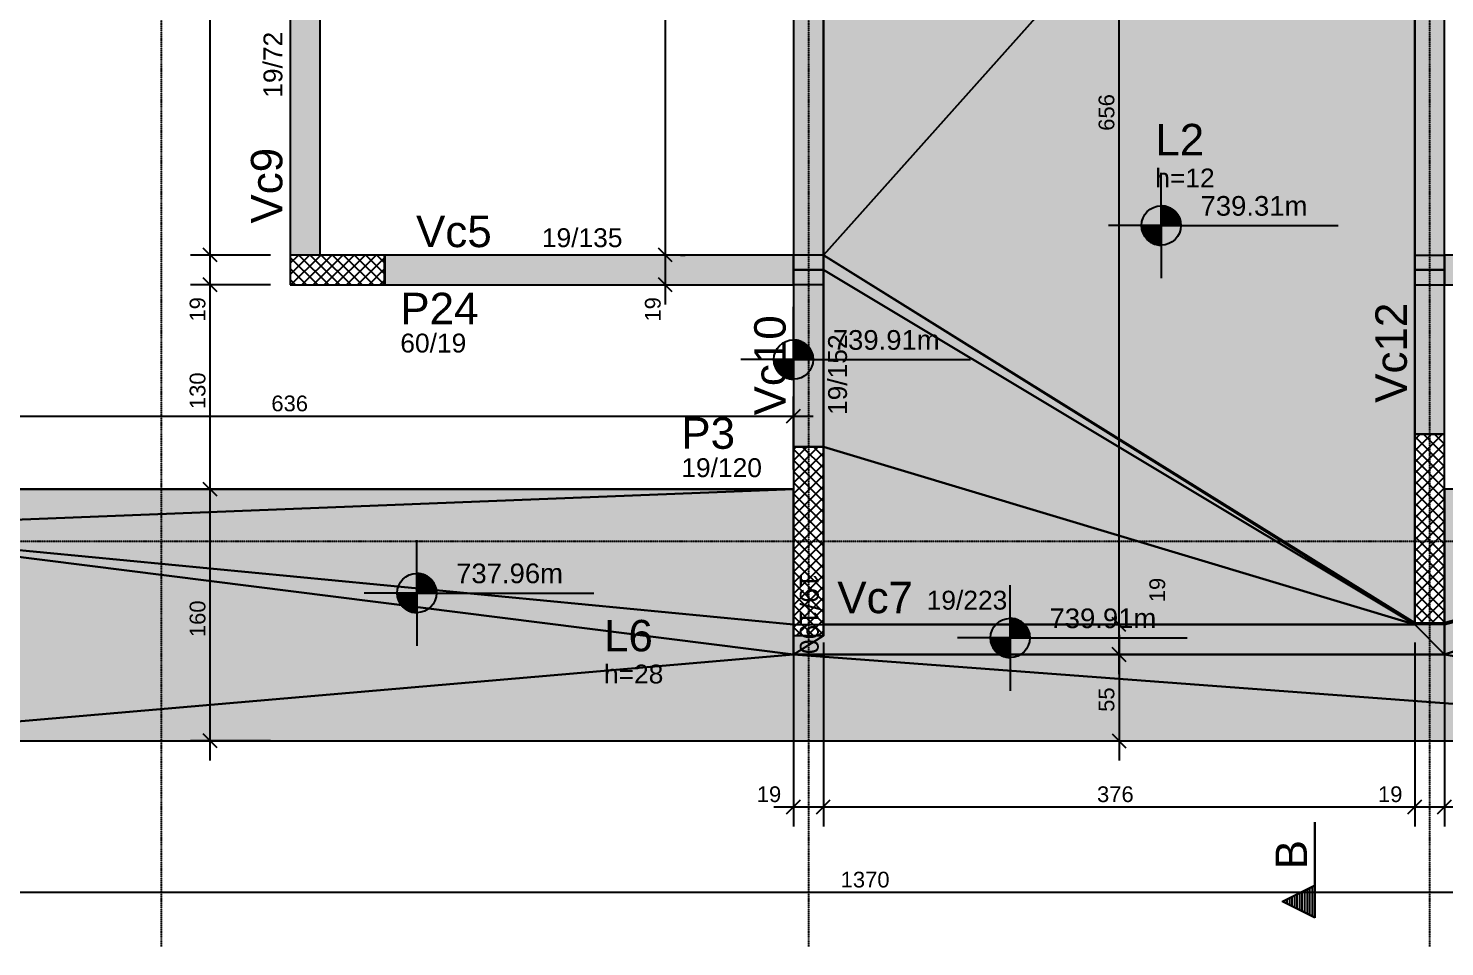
# Model space of a CAD drawing. Extents: x 37185 to 43130, y -8131 to -3926.
# Drawn here: x 37977 to 38878, y -6373 to -5789 of the extents above; entities that cross this region are included whole.
import ezdxf

# ---------------------------------------------------------------- set-up
doc = ezdxf.new("R2010")
doc.units = 0
doc.header["$MEASUREMENT"] = 0
doc.linetypes.add('ESTILO_TQS_0001', pattern=[1, 0.7, -0.3])
doc.linetypes.add('ESTILO_TQS_0004', pattern=[1.12, 0.5, -0.2, 0.01, -0.2, 0.01, -0.2])
for name, color, linetype in [('37', 4, 'CONTINUOUS'), ('40', 240, 'CONTINUOUS'), ('42', 3, 'CONTINUOUS'), ('43', 3, 'CONTINUOUS'), ('44', 3, 'CONTINUOUS'), ('45', 2, 'CONTINUOUS'), ('46', 2, 'CONTINUOUS'), ('47', 2, 'CONTINUOUS'), ('55', 12, 'CONTINUOUS'), ('56', 51, 'CONTINUOUS'), ('57', 71, 'CONTINUOUS'), ('58', 141, 'CONTINUOUS'), ('59', 183, 'CONTINUOUS'), ('68', 4, 'CONTINUOUS'), ('70', 160, 'CONTINUOUS'), ('75', 9, 'CONTINUOUS'), ('79', 12, 'CONTINUOUS'), ('80', 6, 'CONTINUOUS'), ('82', 252, 'CONTINUOUS')]:
    doc.layers.add(name, color=color, linetype=linetype)
doc.styles.add('TQS_ARIAL', font='arial.ttf')

msp = doc.modelspace()

# ---------------------------------------------------------------- linework, layer by layer
at = {"layer": '37', "linetype": 'Continuous'}
for points in [[(38143.48, -5441.79), (38143.48, -5932.79)], [(38482.48, -5942.29), (38482.48, -5511.79)], [(38858.48, -5511.79), (38858.48, -5942.29)], [(38463.48, -5932.79), (38203.48, -5932.79)], [(38482.48, -5932.79), (38463.48, -5932.79)], [(38858.48, -5932.79), (38877.48, -5932.79)], [(39137.48, -5932.79), (38877.48, -5932.79)], [(38482.48, -6054.79), (38482.48, -5942.29)], [(38858.48, -5942.29), (38858.48, -6046.78)], [(38203.48, -5951.79), (38463.48, -5951.79)], [(38463.48, -5951.79), (38463.48, -6054.79)], [(38482.48, -5951.79), (38463.48, -5951.79)], [(38858.48, -5951.79), (38877.48, -5951.79)], [(38877.48, -6046.78), (38877.48, -5951.79)], [(38877.48, -5951.79), (39137.48, -5951.79)], [(38463.48, -6167.79), (38482.48, -6167.79)], [(38482.48, -6167.79), (38482.48, -6174.79)], [(38858.48, -6167.79), (38482.48, -6167.79)], [(38858.48, -6166.78), (38858.48, -6167.79)], [(38877.48, -6167.79), (38858.48, -6167.79)], [(38463.48, -6174.79), (38463.48, -6186.79)], [(38463.48, -6186.79), (38463.48, -6174.79)]]:
    msp.add_lwpolyline(points, dxfattribs=at)
at = {"layer": '40', "linetype": 'Continuous'}
for p, q in [((38143.48, -5945.1), (38155.79, -5932.79)), ((38143.48, -5938.03), (38148.72, -5932.79)), ((38143.48, -5934.28), (38160.98, -5951.79)), ((38143.86, -5951.79), (38162.86, -5932.79)), ((38149.05, -5932.79), (38168.05, -5951.79)), ((38150.93, -5951.79), (38169.93, -5932.79)), ((38156.12, -5932.79), (38175.12, -5951.79)), ((38158, -5951.79), (38177, -5932.79)), ((38163.19, -5932.79), (38182.19, -5951.79)), ((38165.07, -5951.79), (38184.07, -5932.79)), ((38170.26, -5932.79), (38189.26, -5951.79)), ((38172.14, -5951.79), (38191.14, -5932.79)), ((38177.33, -5932.79), (38196.33, -5951.79)), ((38179.22, -5951.79), (38198.22, -5932.79)), ((38184.41, -5932.79), (38203.41, -5951.79)), ((38186.29, -5951.79), (38203.48, -5934.6)), ((38191.48, -5932.79), (38203.48, -5944.79)), ((38198.55, -5932.79), (38203.48, -5937.71)), ((38143.48, -5941.35), (38153.91, -5951.79)), ((38193.36, -5951.79), (38203.48, -5941.67)), ((38143.48, -5948.43), (38146.84, -5951.79)), ((38200.43, -5951.79), (38203.48, -5948.74)), ((38858.48, -6064.48), (38876.18, -6046.78)), ((38858.48, -6057.41), (38869.11, -6046.78)), ((38858.48, -6050.34), (38862.04, -6046.78)), ((38858.48, -6048.24), (38877.48, -6067.24)), ((38864.08, -6046.78), (38877.48, -6060.17)), ((38871.16, -6046.78), (38877.48, -6053.1)), ((38463.48, -6070.57), (38479.26, -6054.79)), ((38463.48, -6063.5), (38472.19, -6054.79)), ((38463.48, -6056.43), (38465.12, -6054.79)), ((38463.48, -6056.29), (38482.48, -6075.29)), ((38463.48, -6077.65), (38482.48, -6058.65)), ((38469.04, -6054.79), (38482.48, -6068.22)), ((38476.11, -6054.79), (38482.48, -6061.15)), ((38858.48, -6071.55), (38877.48, -6052.55)), ((38858.48, -6055.31), (38877.48, -6074.31)), ((38858.48, -6078.63), (38877.48, -6059.63)), ((38463.48, -6063.36), (38482.48, -6082.36)), ((38463.48, -6084.72), (38482.48, -6065.72)), ((38858.48, -6062.38), (38877.48, -6081.38)), ((38858.48, -6085.7), (38877.48, -6066.7)), ((38858.48, -6069.46), (38877.48, -6088.46)), ((38463.48, -6070.44), (38482.48, -6089.44)), ((38463.48, -6091.79), (38482.48, -6072.79)), ((38463.48, -6077.51), (38482.48, -6096.51)), ((38858.48, -6092.77), (38877.48, -6073.77)), ((38858.48, -6076.53), (38877.48, -6095.53)), ((38463.48, -6098.86), (38482.48, -6079.86)), ((38463.48, -6084.58), (38482.48, -6103.58)), ((38463.48, -6105.93), (38482.48, -6086.93)), ((38858.48, -6099.84), (38877.48, -6080.84)), ((38858.48, -6083.6), (38877.48, -6102.6)), ((38463.48, -6091.65), (38482.48, -6110.65)), ((38463.48, -6113), (38482.48, -6094)), ((38858.48, -6106.91), (38877.48, -6087.91)), ((38858.48, -6090.67), (38877.48, -6109.67)), ((38858.48, -6113.98), (38877.48, -6094.98)), ((38463.48, -6098.72), (38482.48, -6117.72)), ((38463.48, -6120.07), (38482.48, -6101.07)), ((38463.48, -6105.79), (38482.48, -6124.79)), ((38858.48, -6097.74), (38877.48, -6116.74)), ((38858.48, -6121.05), (38877.48, -6102.05)), ((38858.48, -6104.81), (38877.48, -6123.81)), ((38463.48, -6127.14), (38482.48, -6108.14)), ((38463.48, -6112.86), (38482.48, -6131.86)), ((38858.48, -6128.12), (38877.48, -6109.12)), ((38858.48, -6111.88), (38877.48, -6130.88)), ((38463.48, -6134.21), (38482.48, -6115.21)), ((38463.48, -6119.93), (38482.48, -6138.93)), ((38463.48, -6141.29), (38482.48, -6122.29)), ((38858.48, -6135.19), (38877.48, -6116.19)), ((38858.48, -6118.95), (38877.48, -6137.95)), ((38858.48, -6142.27), (38877.48, -6123.27)), ((38463.48, -6127), (38482.48, -6146)), ((38463.48, -6148.36), (38482.48, -6129.36)), ((38858.48, -6126.02), (38877.48, -6145.02)), ((38858.48, -6149.34), (38877.48, -6130.34)), ((38463.48, -6134.08), (38482.48, -6153.08)), ((38463.48, -6155.43), (38482.48, -6136.43)), ((38463.48, -6141.15), (38482.48, -6160.15)), ((38858.48, -6133.1), (38877.48, -6152.1)), ((38858.48, -6156.41), (38877.48, -6137.41)), ((38858.48, -6140.17), (38877.48, -6159.17)), ((38463.48, -6162.5), (38482.48, -6143.5)), ((38463.48, -6148.22), (38482.48, -6167.22)), ((38463.48, -6169.57), (38482.48, -6150.57)), ((38858.48, -6163.48), (38877.48, -6144.48)), ((38858.48, -6147.24), (38877.48, -6166.24)), ((38463.48, -6155.29), (38482.48, -6174.29)), ((38465.33, -6174.79), (38482.48, -6157.64)), ((38858.48, -6154.31), (38870.95, -6166.78)), ((38862.25, -6166.78), (38877.48, -6151.55)), ((38869.32, -6166.78), (38877.48, -6158.62)), ((38463.48, -6162.36), (38475.9, -6174.79)), ((38472.4, -6174.79), (38482.48, -6164.71)), ((38858.48, -6161.38), (38863.88, -6166.78)), ((38876.39, -6166.78), (38877.48, -6165.69)), ((38463.48, -6169.43), (38468.83, -6174.79)), ((38479.47, -6174.79), (38482.48, -6171.78))]:
    msp.add_line(p, q, dxfattribs=at)
for points in [[(38143.48, -5951.79), (38203.48, -5951.79), (38203.48, -5932.79), (38143.48, -5932.79), (38143.48, -5951.79)], [(38858.48, -6166.78), (38877.48, -6166.78), (38877.48, -6046.78), (38858.48, -6046.78), (38858.48, -6166.78)], [(38463.48, -6174.79), (38482.48, -6174.79), (38482.48, -6054.79), (38463.48, -6054.79), (38463.48, -6174.79)]]:
    msp.add_lwpolyline(points, dxfattribs=at)
at = {"layer": '55', "linetype": 'Continuous'}
for p, q in [((38697.3, -5914.05), (38697.3, -5880.49)), ((38697.3, -5901.55), (38697.3, -5926.55)), ((38697.3, -5902.16), (38701.13, -5902.16)), ((38697.3, -5902.95), (38703.04, -5902.95)), ((38697.3, -5903.75), (38704.37, -5903.75)), ((38697.3, -5904.54), (38705.41, -5904.54)), ((38697.3, -5905.33), (38706.25, -5905.33)), ((38697.3, -5906.12), (38706.96, -5906.12)), ((38697.3, -5906.92), (38707.56, -5906.92)), ((38697.3, -5907.71), (38708.07, -5907.71)), ((38697.3, -5914.05), (38663.74, -5914.05)), ((38684.8, -5914.05), (38709.8, -5914.05)), ((38697.3, -5914.85), (38684.8, -5914.85)), ((38697.3, -5915.64), (38684.9, -5915.64)), ((38697.3, -5916.43), (38685.03, -5916.43)), ((38697.3, -5908.5), (38708.5, -5908.5)), ((38697.3, -5909.3), (38708.86, -5909.3)), ((38697.3, -5910.09), (38709.16, -5910.09)), ((38697.3, -5910.88), (38709.39, -5910.88)), ((38697.3, -5911.67), (38709.57, -5911.67)), ((38697.3, -5912.47), (38709.7, -5912.47)), ((38697.3, -5913.26), (38709.78, -5913.26)), ((38697.3, -5914.05), (38809.8, -5914.05)), ((38697.3, -5914.05), (38697.3, -5947.61)), ((38697.3, -5917.22), (38685.21, -5917.22)), ((38697.3, -5918.02), (38685.45, -5918.02)), ((38697.3, -5918.81), (38685.74, -5918.81)), ((38697.3, -5919.6), (38686.1, -5919.6)), ((38697.3, -5920.4), (38686.53, -5920.4)), ((38697.3, -5921.19), (38687.04, -5921.19)), ((38697.3, -5921.98), (38687.64, -5921.98)), ((38697.3, -5922.77), (38688.35, -5922.77)), ((38697.3, -5923.57), (38689.19, -5923.57)), ((38697.3, -5924.36), (38690.23, -5924.36)), ((38697.3, -5925.15), (38691.55, -5925.15)), ((38697.3, -5925.95), (38693.45, -5925.95)), ((38463.48, -5999.29), (38463.48, -5965.73)), ((38463.48, -5986.79), (38463.48, -6011.79)), ((38463.48, -5987.39), (38467.31, -5987.39)), ((38463.48, -5988.19), (38469.21, -5988.19)), ((38463.48, -5988.98), (38470.54, -5988.98)), ((38463.48, -5989.77), (38471.58, -5989.77)), ((38463.48, -5990.56), (38472.43, -5990.56)), ((38463.48, -5991.36), (38473.13, -5991.36)), ((38463.48, -5992.15), (38473.74, -5992.15)), ((38463.48, -5992.94), (38474.25, -5992.94)), ((38463.48, -5993.74), (38474.68, -5993.74)), ((38463.48, -5994.53), (38475.04, -5994.53)), ((38463.48, -5995.32), (38475.33, -5995.32)), ((38463.48, -5996.11), (38475.57, -5996.11)), ((38463.48, -5996.91), (38475.75, -5996.91)), ((38463.48, -5997.7), (38475.88, -5997.7)), ((38463.48, -5999.29), (38429.92, -5999.29)), ((38450.98, -5999.29), (38475.98, -5999.29)), ((38463.48, -6000.08), (38450.98, -6000.08)), ((38463.48, -6000.87), (38451.08, -6000.87)), ((38463.48, -6001.66), (38451.21, -6001.66)), ((38463.48, -6002.46), (38451.39, -6002.46)), ((38463.48, -6003.25), (38451.62, -6003.25)), ((38463.48, -6004.04), (38451.92, -6004.04)), ((38463.48, -6004.84), (38452.28, -6004.84)), ((38463.48, -6005.63), (38452.71, -6005.63)), ((38463.48, -6006.42), (38453.21, -6006.42)), ((38463.48, -5998.49), (38475.95, -5998.49)), ((38463.48, -5999.29), (38575.98, -5999.29)), ((38463.48, -5999.29), (38463.48, -6032.84)), ((38463.48, -6007.21), (38453.81, -6007.21)), ((38463.48, -6008.01), (38454.52, -6008.01)), ((38463.48, -6008.8), (38455.37, -6008.8)), ((38463.48, -6009.59), (38456.4, -6009.59)), ((38463.48, -6010.39), (38457.73, -6010.39)), ((38463.48, -6011.18), (38459.63, -6011.18)), ((38223.98, -6147.74), (38223.98, -6114.18)), ((38223.98, -6135.24), (38223.98, -6160.24)), ((38223.98, -6135.85), (38227.82, -6135.85)), ((38223.98, -6136.64), (38229.72, -6136.64)), ((38223.98, -6137.43), (38231.05, -6137.43)), ((38223.98, -6138.23), (38232.09, -6138.23)), ((38223.98, -6139.02), (38232.93, -6139.02)), ((38223.98, -6139.81), (38233.64, -6139.81)), ((38223.98, -6140.61), (38234.25, -6140.61)), ((38223.98, -6141.4), (38234.75, -6141.4)), ((38223.98, -6147.74), (38190.42, -6147.74)), ((38211.48, -6147.74), (38236.48, -6147.74)), ((38223.98, -6148.53), (38211.48, -6148.53)), ((38223.98, -6149.33), (38211.58, -6149.33)), ((38223.98, -6150.12), (38211.71, -6150.12)), ((38223.98, -6150.91), (38211.89, -6150.91)), ((38223.98, -6142.19), (38235.18, -6142.19)), ((38223.98, -6142.98), (38235.54, -6142.98)), ((38223.98, -6143.78), (38235.84, -6143.78)), ((38223.98, -6144.57), (38236.07, -6144.57)), ((38223.98, -6145.36), (38236.25, -6145.36)), ((38223.98, -6146.16), (38236.38, -6146.16)), ((38223.98, -6146.95), (38236.46, -6146.95)), ((38223.98, -6147.74), (38336.48, -6147.74)), ((38223.98, -6147.74), (38223.98, -6181.3)), ((38601.25, -6176.31), (38601.25, -6142.75)), ((38223.98, -6151.71), (38212.13, -6151.71)), ((38223.98, -6152.5), (38212.42, -6152.5)), ((38223.98, -6153.29), (38212.78, -6153.29)), ((38223.98, -6154.08), (38213.21, -6154.08)), ((38223.98, -6154.88), (38213.72, -6154.88)), ((38223.98, -6155.67), (38214.32, -6155.67)), ((38223.98, -6156.46), (38215.03, -6156.46)), ((38223.98, -6157.26), (38215.88, -6157.26)), ((38223.98, -6158.05), (38216.91, -6158.05)), ((38223.98, -6158.84), (38218.23, -6158.84)), ((38223.98, -6159.63), (38220.13, -6159.63)), ((38601.25, -6163.81), (38601.25, -6188.81)), ((38601.25, -6164.41), (38605.08, -6164.41)), ((38601.25, -6165.21), (38606.99, -6165.21)), ((38601.25, -6166), (38608.32, -6166)), ((38601.25, -6166.79), (38609.36, -6166.79)), ((38601.25, -6167.59), (38610.2, -6167.59)), ((38601.25, -6168.38), (38610.91, -6168.38)), ((38601.25, -6176.31), (38567.69, -6176.31)), ((38588.75, -6176.31), (38613.75, -6176.31)), ((38601.25, -6177.1), (38588.75, -6177.1)), ((38601.25, -6177.89), (38588.85, -6177.89)), ((38601.25, -6169.17), (38611.52, -6169.17)), ((38601.25, -6169.96), (38612.02, -6169.96)), ((38601.25, -6170.76), (38612.45, -6170.76)), ((38601.25, -6171.55), (38612.81, -6171.55)), ((38601.25, -6172.34), (38613.11, -6172.34)), ((38601.25, -6173.14), (38613.34, -6173.14)), ((38601.25, -6173.93), (38613.52, -6173.93)), ((38601.25, -6174.72), (38613.65, -6174.72)), ((38601.25, -6175.51), (38613.73, -6175.51)), ((38601.25, -6176.31), (38713.75, -6176.31)), ((38601.25, -6176.31), (38601.25, -6209.87)), ((38601.25, -6178.69), (38588.98, -6178.69)), ((38601.25, -6179.48), (38589.16, -6179.48)), ((38601.25, -6180.27), (38589.4, -6180.27)), ((38601.25, -6181.06), (38589.69, -6181.06)), ((38601.25, -6181.86), (38590.05, -6181.86)), ((38601.25, -6182.65), (38590.48, -6182.65)), ((38601.25, -6183.44), (38590.99, -6183.44)), ((38601.25, -6184.24), (38591.59, -6184.24)), ((38601.25, -6185.03), (38592.3, -6185.03)), ((38601.25, -6185.82), (38593.14, -6185.82)), ((38601.25, -6186.61), (38594.18, -6186.61)), ((38601.25, -6187.41), (38595.5, -6187.41)), ((38601.25, -6188.2), (38597.4, -6188.2))]:
    msp.add_line(p, q, dxfattribs=at)
for centre in [(38697.3, -5914.05), (38463.48, -5999.29), (38223.98, -6147.74), (38601.25, -6176.31)]:
    msp.add_circle(centre, 12.5, dxfattribs=at)
at = {"layer": '56', "linetype": 'Continuous'}
for points in [[(38482.48, -5942.29), (38482.48, -5511.89), (38463.48, -5511.89), (38463.48, -5942.29), (38482.48, -5942.29)], [(38877.48, -5942.29), (38877.48, -5511.89), (38858.48, -5511.89), (38858.48, -5942.29), (38877.48, -5942.29)], [(38482.48, -5942.29), (38463.48, -5942.29), (38463.48, -6054.69), (38482.48, -6054.69), (38482.48, -5942.29)], [(38877.48, -5942.29), (38858.48, -5942.29), (38858.48, -6046.68), (38877.48, -6046.68), (38877.48, -5942.29)], [(38463.48, -6186.79), (38877.48, -6186.79), (38858.48, -6167.79), (38482.58, -6167.79), (38482.58, -6174.89), (38463.48, -6174.89), (38463.48, -6186.79)], [(38877.48, -6186.79), (38877.48, -6166.88), (38858.48, -6166.88), (38858.48, -6167.79), (38877.48, -6186.79)], [(38463.48, -6186.79), (38482.32, -6174.89), (38463.48, -6174.89), (38463.48, -6186.79)]]:
    msp.add_lwpolyline(points, dxfattribs=at)
for points in [[(38482.48, -5942.29), (38482.48, -5511.89), (38463.48, -5511.89)], [(38482.48, -5942.29), (38463.48, -5511.89), (38463.48, -5942.29)], [(38877.48, -5942.29), (38877.48, -5511.89), (38858.48, -5511.89)], [(38877.48, -5942.29), (38858.48, -5511.89), (38858.48, -5942.29)], [(38482.48, -5942.29), (38463.48, -5942.29), (38463.48, -6054.69)], [(38482.48, -5942.29), (38463.48, -6054.69), (38482.48, -6054.69)], [(38482.48, -5942.29), (38463.48, -5942.29), (38482.48, -5942.29)], [(38482.48, -5942.29), (38482.48, -6054.69), (38482.48, -5942.29)], [(38877.48, -5942.29), (38858.48, -5942.29), (38858.48, -6046.68)], [(38877.48, -5942.29), (38858.48, -6046.68), (38877.48, -6046.68)], [(38877.48, -5942.29), (38858.48, -5942.29), (38877.48, -5942.29)], [(38877.48, -5942.29), (38877.48, -6046.68), (38877.48, -5942.29)], [(38877.48, -6186.79), (38858.48, -6167.79), (38482.58, -6167.79)], [(38877.48, -6186.79), (38482.58, -6167.79), (38482.58, -6174.89)], [(38877.48, -6186.79), (38877.48, -6166.88), (38858.48, -6166.88)], [(38877.48, -6186.79), (38858.48, -6166.88), (38858.48, -6167.79)], [(38877.48, -6186.79), (38858.48, -6167.79), (38877.48, -6186.79)], [(38463.48, -6186.79), (38482.32, -6174.89), (38463.48, -6174.89)], [(38463.48, -6186.79), (38463.48, -6174.89), (38463.48, -6186.79)], [(38877.48, -6186.79), (38482.58, -6174.89), (38463.48, -6174.89)], [(38877.48, -6186.79), (38463.48, -6174.89), (38463.48, -6186.79)]]:
    msp.add_solid(points, dxfattribs=at)
at = {"layer": '57', "linetype": 'Continuous'}
for points in [[(38858.48, -5511.79), (38482.48, -5932.79), (38858.48, -6166.78), (38858.48, -5511.79)], [(38482.48, -5932.79), (38858.48, -5511.79), (38482.48, -5511.79), (38482.48, -5932.79)], [(38858.48, -5942.29), (38858.48, -5511.79), (38858.48, -6046.78), (38858.48, -5942.29)], [(38858.48, -6046.78), (38858.48, -5511.79), (38858.48, -6166.78), (38858.48, -6046.78)], [(38858.48, -5932.79), (38858.48, -5511.79), (38858.48, -5942.29), (38858.48, -5932.79)], [(38858.48, -6166.78), (38482.48, -5932.79), (38858.48, -6167.79), (38858.48, -6166.78)], [(38482.48, -5932.79), (38482.48, -5942.29), (38858.48, -6167.79), (38482.48, -5932.79)], [(38858.48, -6167.79), (38482.48, -5942.29), (38482.48, -6054.79), (38858.48, -6167.79)], [(38482.48, -5942.29), (38482.48, -5951.79), (38482.48, -6054.79), (38482.48, -5942.29)], [(38858.48, -5951.79), (38858.48, -5942.29), (38858.48, -6046.78), (38858.48, -5951.79)], [(38858.48, -6167.79), (38482.48, -6054.79), (38482.48, -6167.79), (38858.48, -6167.79)]]:
    msp.add_lwpolyline(points, dxfattribs=at)
for points in [[(38858.48, -5511.79), (38482.48, -5932.79), (38858.48, -6166.78)], [(38482.48, -5932.79), (38858.48, -5511.79), (38482.48, -5511.79)], [(38482.48, -5932.79), (38482.48, -5511.79), (38482.48, -5932.79)], [(38858.48, -5942.29), (38858.48, -5511.79), (38858.48, -6046.78)], [(38858.48, -6046.78), (38858.48, -5511.79), (38858.48, -6166.78)], [(38858.48, -5511.79), (38858.48, -6166.78), (38858.48, -5511.79)], [(38858.48, -5932.79), (38858.48, -5511.79), (38858.48, -5942.29)], [(38858.48, -6166.78), (38482.48, -5932.79), (38858.48, -6167.79)], [(38482.48, -5932.79), (38482.48, -5942.29), (38858.48, -6167.79)], [(38482.48, -5932.79), (38858.48, -6167.79), (38482.48, -5932.79)], [(38858.48, -5932.79), (38858.48, -5942.29), (38858.48, -5932.79)], [(38858.48, -6167.79), (38482.48, -5942.29), (38482.48, -6054.79)], [(38482.48, -5942.29), (38482.48, -5951.79), (38482.48, -6054.79)], [(38482.48, -5942.29), (38482.48, -6054.79), (38482.48, -5942.29)], [(38858.48, -5951.79), (38858.48, -5942.29), (38858.48, -6046.78)], [(38858.48, -5942.29), (38858.48, -6046.78), (38858.48, -5942.29)], [(38858.48, -5951.79), (38858.48, -6046.78), (38858.48, -5951.79)], [(38858.48, -6046.78), (38858.48, -6166.78), (38858.48, -6046.78)], [(38858.48, -6167.79), (38482.48, -6054.79), (38858.48, -6167.79)], [(38858.48, -6167.79), (38482.48, -6054.79), (38482.48, -6167.79)], [(38858.48, -6167.79), (38482.48, -6167.79), (38858.48, -6167.79)], [(38858.48, -6166.78), (38858.48, -6167.79), (38858.48, -6166.78)]]:
    msp.add_solid(points, dxfattribs=at)
at = {"layer": '58', "linetype": 'Continuous'}
for points in [[(38143.48, -5932.69), (38162.48, -5932.69), (38162.48, -5441.89), (38143.48, -5441.89), (38143.48, -5932.69)], [(38463.48, -5951.79), (38463.48, -5932.79), (38203.58, -5932.79), (38203.58, -5951.79), (38463.48, -5951.79)], [(38877.48, -5951.79), (39137.38, -5951.79), (39137.38, -5932.79), (38877.48, -5932.79), (38877.48, -5951.79)]]:
    msp.add_lwpolyline(points, dxfattribs=at)
for points in [[(38143.48, -5932.69), (38162.48, -5932.69), (38162.48, -5441.89)], [(38143.48, -5932.69), (38162.48, -5441.89), (38143.48, -5441.89)], [(38143.48, -5932.69), (38143.48, -5441.89), (38143.48, -5932.69)], [(38463.48, -5951.79), (38463.48, -5932.79), (38203.58, -5932.79)], [(38463.48, -5951.79), (38203.58, -5932.79), (38203.58, -5951.79)], [(38877.48, -5951.79), (39137.38, -5951.79), (39137.38, -5932.79)], [(38877.48, -5951.79), (39137.38, -5932.79), (38877.48, -5932.79)], [(38877.48, -5951.79), (38877.48, -5932.79), (38877.48, -5951.79)], [(38463.48, -5951.79), (38203.58, -5951.79), (38463.48, -5951.79)]]:
    msp.add_solid(points, dxfattribs=at)
at = {"layer": '59', "linetype": 'Continuous'}
for points in [[(37827.48, -6106.79), (38463.48, -6167.79), (38463.48, -6081.79), (37827.48, -6106.79)], [(37827.48, -6106.79), (38463.48, -6081.79), (37827.48, -6081.79), (37827.48, -6106.79)], [(38877.48, -6166.78), (38877.48, -6167.79), (39197.48, -6081.79), (38877.48, -6166.78)], [(38877.48, -6167.79), (38877.48, -6186.79), (39197.48, -6081.79), (38877.48, -6167.79)], [(39197.48, -6081.79), (38877.48, -6186.79), (39197.48, -6241.79), (39197.48, -6081.79)], [(39197.48, -6081.79), (38877.48, -6081.79), (38877.48, -6166.78), (39197.48, -6081.79)], [(37827.48, -6106.79), (37827.48, -6241.79), (38463.48, -6186.79), (37827.48, -6106.79)], [(37827.48, -6106.79), (38463.48, -6186.79), (38463.48, -6167.79), (37827.48, -6106.79)], [(38463.48, -6186.79), (38463.48, -6174.79), (38463.48, -6167.79), (38463.48, -6186.79)], [(39197.48, -6241.79), (38463.48, -6186.79), (37827.48, -6241.79), (39197.48, -6241.79)], [(38877.48, -6186.79), (38463.48, -6186.79), (39197.48, -6241.79), (38877.48, -6186.79)]]:
    msp.add_lwpolyline(points, dxfattribs=at)
for points in [[(37827.48, -6106.79), (38463.48, -6167.79), (38463.48, -6081.79)], [(37827.48, -6106.79), (38463.48, -6081.79), (37827.48, -6106.79)], [(37827.48, -6106.79), (38463.48, -6081.79), (37827.48, -6081.79)], [(38877.48, -6166.78), (38877.48, -6167.79), (39197.48, -6081.79)], [(38877.48, -6166.78), (39197.48, -6081.79), (38877.48, -6166.78)], [(38877.48, -6167.79), (38877.48, -6186.79), (39197.48, -6081.79)], [(38877.48, -6167.79), (39197.48, -6081.79), (38877.48, -6167.79)], [(39197.48, -6081.79), (38877.48, -6186.79), (39197.48, -6241.79)], [(39197.48, -6081.79), (38877.48, -6081.79), (38877.48, -6166.78)], [(39197.48, -6081.79), (38877.48, -6166.78), (39197.48, -6081.79)], [(37827.48, -6106.79), (37827.48, -6241.79), (38463.48, -6186.79)], [(37827.48, -6106.79), (38463.48, -6186.79), (37827.48, -6106.79)], [(37827.48, -6106.79), (38463.48, -6186.79), (38463.48, -6167.79)], [(37827.48, -6106.79), (38463.48, -6167.79), (37827.48, -6106.79)], [(38463.48, -6186.79), (38463.48, -6174.79), (38463.48, -6167.79)], [(38463.48, -6186.79), (38463.48, -6167.79), (38463.48, -6186.79)], [(39197.48, -6241.79), (38463.48, -6186.79), (37827.48, -6241.79)], [(38877.48, -6186.79), (38463.48, -6186.79), (39197.48, -6241.79)], [(38877.48, -6186.79), (39197.48, -6241.79), (38877.48, -6186.79)], [(39197.48, -6241.79), (37827.48, -6241.79), (39197.48, -6241.79)]]:
    msp.add_solid(points, dxfattribs=at)
at = {"layer": '68', "linetype": 'ESTILO_TQS_0001'}
for points in [[(38162.48, -5932.79), (38162.48, -5441.79)], [(38463.48, -5511.79), (38463.48, -5932.79)], [(38877.48, -5932.79), (38877.48, -5511.79)], [(38877.48, -6186.79), (38877.48, -6166.78)], [(38463.48, -6186.79), (38877.48, -6186.79)]]:
    msp.add_lwpolyline(points, dxfattribs=at)
at = {"layer": '70', "linetype": 'ESTILO_TQS_0004'}
for p, q in [((38061.48, -4973.25), (38061.48, -6372.63)), ((38472.98, -4973.25), (38472.98, -6372.63)), ((38867.98, -4973.25), (38867.98, -6372.63)), ((37670.74, -6114.79), (39419.52, -6114.79))]:
    msp.add_line(p, q, dxfattribs=at)
at = {"layer": '75', "linetype": 'Continuous'}
for p, q in [((38092.54, -5945.29), (38092.54, -5429.29)), ((38382.01, -5945.29), (38382.01, -5429.29)), ((38670.48, -6180.29), (38670.48, -5499.29)), ((38092.54, -5964.29), (38092.54, -5920.29)), ((38382.01, -5964.29), (38382.01, -5920.29)), ((38130.98, -5932.79), (38080.04, -5932.79)), ((38130.98, -5932.79), (38080.04, -5932.79)), ((38096.96, -5937.2), (38088.12, -5928.37)), ((38096.96, -5937.2), (38088.12, -5928.37)), ((38143.48, -5932.79), (38143.48, -5932.79)), ((38143.48, -5932.79), (38143.48, -5932.79)), ((38386.43, -5937.2), (38377.59, -5928.37)), ((38386.43, -5937.2), (38377.59, -5928.37)), ((38379.06, -5932.79), (38379.06, -5932.79)), ((38379.06, -5932.79), (38379.06, -5932.79)), ((38391.56, -5932.79), (38394.51, -5932.79)), ((38391.56, -5932.79), (38394.51, -5932.79)), ((38092.54, -6094.29), (38092.54, -5939.29)), ((38130.98, -5951.79), (38080.04, -5951.79)), ((38130.98, -5951.79), (38080.04, -5951.79)), ((38096.96, -5956.2), (38088.12, -5947.37)), ((38096.96, -5956.2), (38088.12, -5947.37)), ((38143.48, -5951.79), (38143.48, -5951.79)), ((38143.48, -5951.79), (38143.48, -5951.79)), ((38386.43, -5956.2), (38377.59, -5947.37)), ((38379.06, -5951.79), (38379.06, -5951.79)), ((38391.56, -5951.79), (38394.51, -5951.79)), ((38463.48, -6069.29), (38463.48, -6022.67)), ((38459.06, -6039.58), (38467.9, -6030.75)), ((37814.98, -6035.17), (38475.98, -6035.17)), ((38092.54, -6254.29), (38092.54, -6069.29)), ((38096.96, -6086.2), (38088.12, -6077.37)), ((38096.96, -6086.2), (38088.12, -6077.37)), ((38130.98, -6081.79), (38080.04, -6081.79)), ((38130.98, -6081.79), (38080.04, -6081.79)), ((38143.48, -6081.79), (38143.48, -6081.79)), ((38143.48, -6081.79), (38143.48, -6081.79)), ((38463.48, -6081.79), (38463.48, -6081.79)), ((38670.48, -6199.29), (38670.48, -6155.29)), ((38463.48, -6166.78), (38463.48, -6166.78)), ((38482.48, -6166.78), (38482.48, -6166.78)), ((38482.48, -6166.78), (38482.48, -6166.78)), ((38674.9, -6172.2), (38666.06, -6163.37)), ((38674.9, -6172.2), (38666.06, -6163.37)), ((38670.48, -6167.79), (38670.48, -6167.79)), ((38670.48, -6167.79), (38670.48, -6167.79)), ((38858.48, -6166.78), (38858.48, -6166.78)), ((38858.48, -6166.78), (38858.48, -6166.78)), ((38877.48, -6166.78), (38877.48, -6166.78)), ((38877.48, -6166.78), (38877.48, -6166.78)), ((38670.48, -6174.29), (38670.48, -6254.29)), ((38463.48, -6179.28), (38463.48, -6296.18)), ((38482.48, -6179.28), (38482.48, -6296.18)), ((38482.48, -6179.28), (38482.48, -6296.18)), ((38674.9, -6191.2), (38666.06, -6182.37)), ((38666.06, -6182.37), (38674.9, -6191.2)), ((38670.48, -6186.79), (38670.48, -6186.79)), ((38670.48, -6186.79), (38670.48, -6186.79)), ((38858.48, -6179.28), (38858.48, -6296.18)), ((38858.48, -6179.28), (38858.48, -6296.18)), ((38877.48, -6179.28), (38877.48, -6296.18)), ((38877.48, -6179.28), (38877.48, -6296.18)), ((38096.96, -6246.2), (38088.12, -6237.37)), ((38666.06, -6237.37), (38674.9, -6246.2)), ((38130.98, -6241.79), (38080.04, -6241.79)), ((38143.48, -6241.79), (38143.48, -6241.79)), ((38670.48, -6241.79), (38670.48, -6241.79)), ((38450.98, -6283.68), (38494.98, -6283.68)), ((38459.06, -6288.1), (38467.9, -6279.26)), ((38469.98, -6283.68), (38870.98, -6283.68)), ((38478.06, -6288.1), (38486.9, -6279.26)), ((38478.06, -6288.1), (38486.9, -6279.26)), ((38845.98, -6283.68), (38889.98, -6283.68)), ((38854.06, -6288.1), (38862.9, -6279.26)), ((38854.06, -6288.1), (38862.9, -6279.26)), ((38864.98, -6283.68), (39209.98, -6283.68)), ((38873.06, -6288.1), (38881.9, -6279.26)), ((38873.06, -6288.1), (38881.9, -6279.26)), ((38794.91, -6354.11), (38794.91, -6293.46)), ((38794.99, -6293.46), (38794.99, -6354.26)), ((37814.98, -6337.97), (39209.98, -6337.97)), ((38774.25, -6343.88), (38794.91, -6333.56)), ((38774.45, -6343.88), (38794.91, -6333.65)), ((38782.23, -6347.78), (38782.23, -6339.99)), ((38783.83, -6348.58), (38783.82, -6339.2)), ((38785.42, -6349.37), (38785.42, -6338.4)), ((38787.02, -6350.17), (38787.02, -6337.6)), ((38788.61, -6350.97), (38788.61, -6336.8)), ((38790.21, -6351.76), (38790.21, -6336)), ((38791.8, -6352.56), (38791.8, -6335.21)), ((38793.4, -6353.36), (38793.4, -6334.41)), ((38794.99, -6354.26), (38774.25, -6343.88)), ((38794.91, -6354.11), (38774.45, -6343.88)), ((38775.85, -6344.58), (38775.85, -6343.18)), ((38777.44, -6345.38), (38777.44, -6342.39)), ((38779.04, -6346.18), (38779.04, -6341.59)), ((38780.63, -6346.98), (38780.63, -6340.79))]:
    msp.add_line(p, q, dxfattribs=at)
at = {"layer": '79', "linetype": 'Continuous'}
for points in [[(38697.3, -5901.55), (38697.3, -5914.05), (38709.8, -5914.05), (38709.79, -5913.6), (38709.74, -5912.81), (38709.64, -5912.02), (38709.47, -5911.2), (38709.27, -5910.46), (38709, -5909.64), (38708.66, -5908.84), (38708.28, -5908.08), (38707.81, -5907.28), (38707.23, -5906.46), (38706.53, -5905.62), (38705.94, -5905.02), (38705.15, -5904.32), (38704.61, -5903.91), (38704.02, -5903.51), (38703.31, -5903.09), (38702.61, -5902.74), (38701.53, -5902.29), (38700.54, -5901.98), (38699.75, -5901.79), (38698.78, -5901.64), (38698, -5901.57), (38697.3, -5901.55)], [(38697.3, -5926.55), (38697.3, -5914.05), (38684.8, -5914.05), (38684.81, -5914.51), (38684.86, -5915.3), (38684.97, -5916.09), (38685.13, -5916.91), (38685.33, -5917.64), (38685.61, -5918.47), (38685.94, -5919.27), (38686.32, -5920.03), (38686.8, -5920.83), (38687.37, -5921.65), (38688.07, -5922.48), (38688.66, -5923.09), (38689.46, -5923.78), (38690, -5924.2), (38690.58, -5924.59), (38691.29, -5925.01), (38691.99, -5925.37), (38693.08, -5925.82), (38694.07, -5926.13), (38694.86, -5926.31), (38695.82, -5926.46), (38696.6, -5926.53), (38697.3, -5926.55)], [(38463.48, -5986.79), (38463.48, -5999.29), (38475.98, -5999.29), (38475.97, -5998.83), (38475.92, -5998.04), (38475.81, -5997.25), (38475.65, -5996.43), (38475.45, -5995.69), (38475.17, -5994.87), (38474.84, -5994.07), (38474.46, -5993.31), (38473.98, -5992.51), (38473.41, -5991.69), (38472.71, -5990.86), (38472.11, -5990.25), (38471.32, -5989.55), (38470.78, -5989.14), (38470.2, -5988.75), (38469.49, -5988.33), (38468.78, -5987.97), (38467.7, -5987.52), (38466.71, -5987.21), (38465.92, -5987.03), (38464.96, -5986.87), (38464.18, -5986.81), (38463.48, -5986.79)], [(38463.48, -6011.79), (38463.48, -5999.29), (38450.98, -5999.29), (38450.99, -5999.74), (38451.04, -6000.53), (38451.14, -6001.32), (38451.31, -6002.14), (38451.5, -6002.88), (38451.78, -6003.7), (38452.12, -6004.5), (38452.5, -6005.26), (38452.97, -6006.06), (38453.55, -6006.88), (38454.25, -6007.72), (38454.84, -6008.32), (38455.63, -6009.02), (38456.17, -6009.43), (38456.76, -6009.83), (38457.46, -6010.24), (38458.17, -6010.6), (38459.25, -6011.05), (38460.24, -6011.36), (38461.03, -6011.54), (38462, -6011.7), (38462.78, -6011.77), (38463.48, -6011.79)], [(38223.98, -6135.24), (38223.98, -6147.74), (38236.48, -6147.74), (38236.47, -6147.29), (38236.42, -6146.5), (38236.32, -6145.71), (38236.15, -6144.89), (38235.96, -6144.15), (38235.68, -6143.33), (38235.34, -6142.52), (38234.96, -6141.77), (38234.49, -6140.97), (38233.91, -6140.15), (38233.21, -6139.31), (38232.62, -6138.7), (38231.83, -6138.01), (38231.29, -6137.6), (38230.7, -6137.2), (38230, -6136.78), (38229.29, -6136.42), (38228.21, -6135.98), (38227.22, -6135.67), (38226.43, -6135.48), (38225.46, -6135.33), (38224.68, -6135.26), (38223.98, -6135.24)], [(38223.98, -6160.24), (38223.98, -6147.74), (38211.48, -6147.74), (38211.49, -6148.2), (38211.54, -6148.98), (38211.65, -6149.77), (38211.81, -6150.6), (38212.01, -6151.33), (38212.29, -6152.15), (38212.62, -6152.96), (38213, -6153.71), (38213.48, -6154.51), (38214.05, -6155.33), (38214.75, -6156.17), (38215.35, -6156.78), (38216.14, -6157.47), (38216.68, -6157.89), (38217.26, -6158.28), (38217.97, -6158.7), (38218.68, -6159.06), (38219.76, -6159.51), (38220.75, -6159.81), (38221.54, -6160), (38222.5, -6160.15), (38223.28, -6160.22), (38223.98, -6160.24)], [(38601.25, -6163.81), (38601.25, -6176.31), (38613.75, -6176.31), (38613.74, -6175.85), (38613.69, -6175.06), (38613.59, -6174.27), (38613.42, -6173.45), (38613.23, -6172.72), (38612.95, -6171.89), (38612.61, -6171.09), (38612.23, -6170.33), (38611.76, -6169.53), (38611.18, -6168.71), (38610.48, -6167.88), (38609.89, -6167.27), (38609.1, -6166.58), (38608.56, -6166.16), (38607.97, -6165.77), (38607.26, -6165.35), (38606.56, -6164.99), (38605.48, -6164.54), (38604.49, -6164.23), (38603.7, -6164.05), (38602.73, -6163.9), (38601.95, -6163.83), (38601.25, -6163.81)], [(38601.25, -6188.81), (38601.25, -6176.31), (38588.75, -6176.31), (38588.76, -6176.76), (38588.81, -6177.55), (38588.92, -6178.34), (38589.08, -6179.16), (38589.28, -6179.9), (38589.56, -6180.72), (38589.89, -6181.52), (38590.27, -6182.28), (38590.75, -6183.08), (38591.32, -6183.9), (38592.02, -6184.74), (38592.62, -6185.34), (38593.41, -6186.04), (38593.95, -6186.45), (38594.53, -6186.85), (38595.24, -6187.27), (38595.95, -6187.63), (38597.03, -6188.07), (38598.02, -6188.38), (38598.81, -6188.57), (38599.77, -6188.72), (38600.55, -6188.79), (38601.25, -6188.81)], [(38794.91, -6354.11), (38774.45, -6343.88), (38794.91, -6333.65), (38794.91, -6354.11)]]:
    msp.add_lwpolyline(points, dxfattribs=at)
at = {"layer": '80', "linetype": 'Continuous'}
for p, q in [((37827.48, -6081.79), (38463.48, -6081.79)), ((39197.48, -6081.79), (38877.48, -6081.79)), ((37827.48, -6241.79), (39197.48, -6241.79))]:
    msp.add_line(p, q, dxfattribs=at)
at = {"layer": '82', "linetype": 'Continuous'}
for p, q in [((38173.48, -5942.29), (38173.48, -5942.29)), ((38472.98, -6114.79), (38472.98, -6114.79)), ((38867.98, -6106.78), (38867.98, -6106.78))]:
    msp.add_line(p, q, dxfattribs=at)

# ---------------------------------------------------------------- texts
at = {"layer": '42', "linetype": 'Continuous', "style": 'TQS_ARIAL'}
for s, p in [('Vc9', (38138.48, -5912.79)), ('Vc12', (38853.48, -6026.78)), ('Vc10', (38458.48, -6034.79))]:
    msp.add_text(s, height=20, rotation=90, dxfattribs=at).set_placement(p)
for s, p in [('Vc5', (38223.48, -5927.79)), ('Vc7', (38491.33, -6160.58))]:
    msp.add_text(s, height=20, dxfattribs=at).set_placement(p)
at = {"layer": '43', "linetype": 'Continuous', "style": 'TQS_ARIAL'}
for s, p in [('P24', (38213.48, -5976.79)), ('P3', (38392.15, -6056.03))]:
    msp.add_text(s, height=20, dxfattribs=at).set_placement(p)
at = {"layer": '44', "linetype": 'Continuous', "style": 'TQS_ARIAL'}
for s, p in [('L2', (38693.52, -5869.41)), ('L6', (38342.97, -6184.85))]:
    msp.add_text(s, height=20, dxfattribs=at).set_placement(p)
at = {"layer": '45', "linetype": 'Continuous', "style": 'TQS_ARIAL'}
for s, rotation, p in [('19/72', 90, (38138.48, -5832.79)), ('19/152', 90, (38497.48, -6034.54)), ('19/190', 270, (38467.48, -6135.29))]:
    msp.add_text(s, height=12, rotation=rotation, dxfattribs=at).set_placement(p)
for s, p in [('19/135', (38303.48, -5927.79)), ('19/223', (38548.15, -6158.29))]:
    msp.add_text(s, height=12, dxfattribs=at).set_placement(p)
at = {"layer": '46', "linetype": 'Continuous', "style": 'TQS_ARIAL'}
for s, p in [('60/19', (38213.48, -5994.79)), ('19/120', (38392.15, -6074.03))]:
    msp.add_text(s, height=12, dxfattribs=at).set_placement(p)
at = {"layer": '47', "linetype": 'Continuous', "style": 'TQS_ARIAL'}
for s, p in [('h=12', (38693.52, -5889.81)), ('h=28', (38342.97, -6205.25))]:
    msp.add_text(s, height=12, dxfattribs=at).set_placement(p)
at = {"layer": '55', "linetype": 'Continuous', "style": 'TQS_ARIAL'}
for s, p in [('739.31m', (38722.3, -5907.8)), ('739.91m', (38488.48, -5993.04)), ('737.96m', (38248.98, -6141.49)), ('739.91m', (38626.25, -6170.06))]:
    msp.add_text(s, height=12.5, dxfattribs=at).set_placement(p)
at = {"layer": '75', "linetype": 'Continuous', "style": 'TQS_ARIAL'}
for s, height, p in [('656', 10, (38667.48, -5853.79)), ('19', 10, (38089.54, -5975.12)), ('19', 10, (38379.01, -5975.12)), ('130', 10, (38089.54, -6030.79)), ('19', 10, (38699.77, -6153.61)), ('160', 10, (38089.54, -6175.79)), ('55', 10, (38667.48, -6223.29)), ('B', 20, (38789.99, -6323.46))]:
    msp.add_text(s, height=height, rotation=90, dxfattribs=at).set_placement(p)
for s, p in [('636', (38131.48, -6032.17)), ('19', (38440.14, -6280.68)), ('376', (38656.48, -6280.68)), ('19', (38835.14, -6280.68)), ('1370', (38493.48, -6334.97))]:
    msp.add_text(s, height=10, dxfattribs=at).set_placement(p)

doc.saveas('drawing.dxf')
